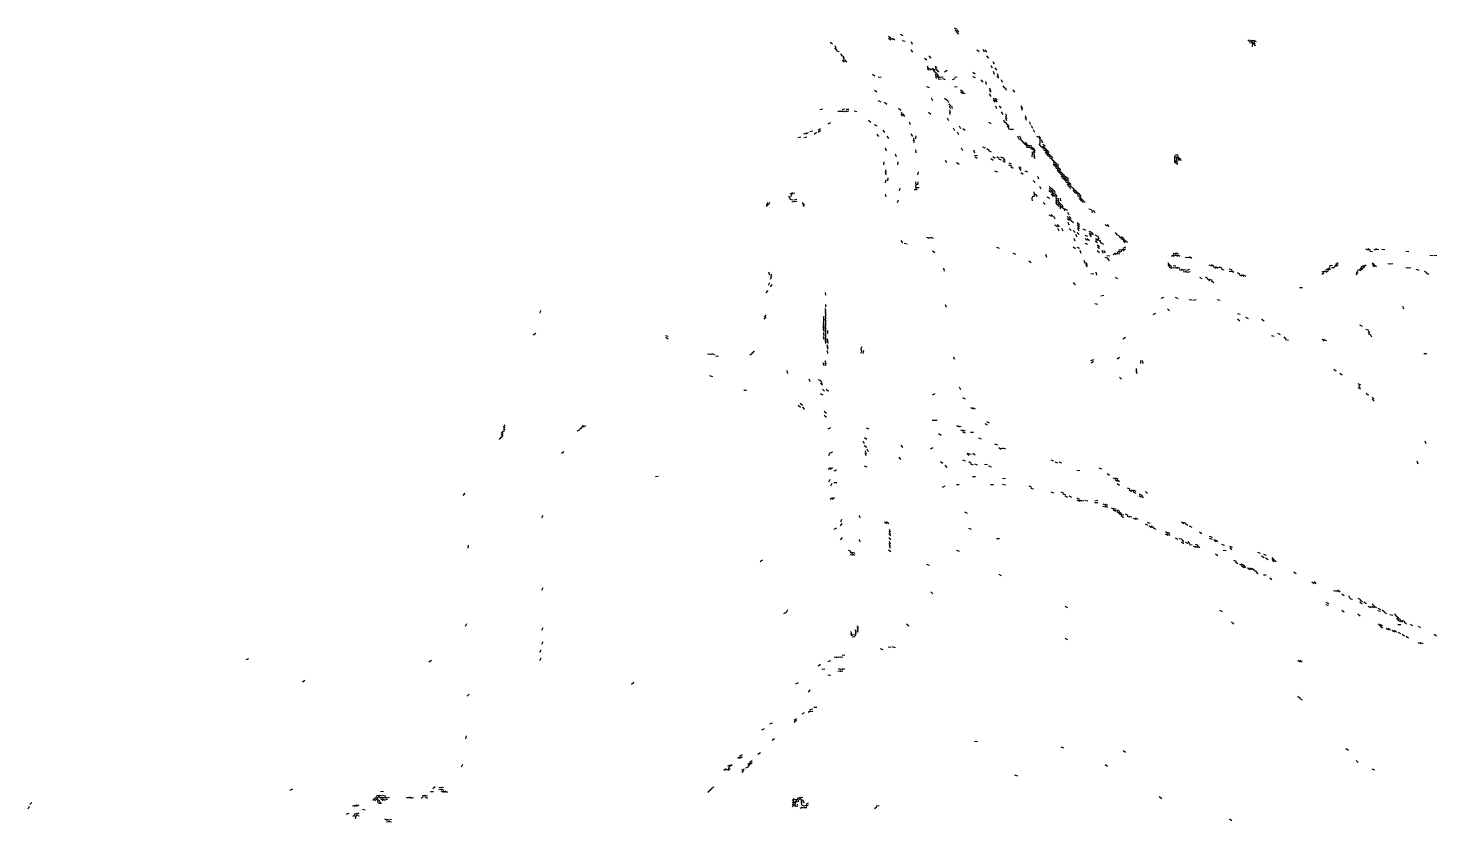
# Model space of a CAD drawing. Extents: x -664598 to -661481, y -979343 to -976126.
# Drawn here: x -662885 to -661481, y -977707 to -976917 of the extents above; entities that cross this region are included whole.
import ezdxf

# ---------------------------------------------------------------- set-up
doc = ezdxf.new("R2010")
doc.units = 0

msp = doc.modelspace()

# ---------------------------------------------------------------- linework, layer by layer
at = {"layer": 'CLIFF'}
for p, q in [((-661959.614, -976917.947), (-661962.146, -976916.533)), ((-662086.075, -976930.419), (-662083.685, -976932.061)), ((-662028.113, -976926.477), (-662025.647, -976928.003)), ((-662028.046, -976924.378), (-662025.714, -976926.102)), ((-662026.328, -976927.165), (-662023.432, -976927.315)), ((-662024.094, -976926.447), (-662021.666, -976928.033)), ((-662016.212, -976922.668), (-662013.548, -976923.812)), ((-662014.287, -976928.889), (-662011.473, -976929.591)), ((-662005.425, -976929.896), (-662004.335, -976932.584)), ((-661959.768, -976920.171), (-661961.992, -976918.309)), ((-661957.753, -976920.152), (-661960.007, -976918.328)), ((-661957.954, -976922.356), (-661959.806, -976920.124)), ((-661667.874, -976930.284), (-661669.886, -976928.196)), ((-661665.767, -976930.169), (-661667.993, -976928.311)), ((-661663.43, -976929.256), (-661666.33, -976929.224)), ((-661663.866, -976932.276), (-661665.894, -976930.204)), ((-661664.165, -976928.568), (-661661.595, -976929.912)), ((-661662.716, -976932.681), (-661663.044, -976929.799)), ((-662081.81, -976936.127), (-662079.95, -976938.353)), ((-662081.405, -976933.888), (-662080.355, -976936.592)), ((-662080.218, -976938.681), (-662077.542, -976939.799)), ((-662075.683, -976942.033), (-662074.077, -976944.447)), ((-662073.592, -976943.977), (-662072.168, -976946.503)), ((-662005.635, -976938.002), (-662004.125, -976940.478)), ((-661987.869, -976944.179), (-661985.891, -976946.301)), ((-661937.768, -976940.171), (-661939.992, -976938.309)), ((-661932.249, -976940.546), (-661933.511, -976937.934)), ((-661929.973, -976940.371), (-661931.787, -976938.109)), ((-661927.929, -976946.335), (-661929.831, -976944.145)), ((-661665.432, -976931.31), (-661668.328, -976931.17)), ((-661665.032, -976934.682), (-661664.728, -976931.798)), ((-661662.115, -976934.472), (-661663.645, -976932.008)), ((-662074.03, -976948.357), (-662071.73, -976950.123)), ((-662073.476, -976945.918), (-662072.284, -976948.562)), ((-662071.809, -976948.127), (-662069.951, -976950.353)), ((-661991.975, -976946.29), (-661989.785, -976948.19)), ((-661989.542, -976955.95), (-661988.218, -976958.53)), ((-661989.438, -976953.902), (-661988.322, -976956.578)), ((-661987.926, -976956.236), (-661985.834, -976958.244)), ((-661986.29, -976956.902), (-661983.47, -976957.578)), ((-661984.045, -976956.377), (-661981.715, -976958.103)), ((-661983.538, -976957.948), (-661982.222, -976960.532)), ((-661981.554, -976953.956), (-661980.206, -976956.524)), ((-661981.245, -976955.837), (-661980.515, -976958.643)), ((-661979.698, -976958.043), (-661978.062, -976960.437)), ((-661972.14, -976959.958), (-661969.62, -976958.522)), ((-661924.237, -976956.54), (-661925.523, -976953.94)), ((-661922.175, -976952.507), (-661923.585, -976949.973)), ((-661919.946, -976958.349), (-661921.814, -976956.131)), ((-662044.021, -976962.345), (-662041.739, -976964.135)), ((-662038.304, -976965.512), (-662035.456, -976964.968)), ((-661981.784, -976960.107), (-661979.976, -976962.373)), ((-661981.535, -976961.947), (-661980.225, -976964.533)), ((-661981.268, -976963.843), (-661980.492, -976966.637)), ((-661979.833, -976964.147), (-661977.927, -976966.333)), ((-661979.558, -976961.958), (-661978.202, -976964.522)), ((-661978.326, -976967.138), (-661975.434, -976967.342)), ((-661978.321, -976965.078), (-661975.439, -976965.402)), ((-661976.303, -976965.519), (-661973.457, -976964.961)), ((-661974.254, -976966.776), (-661971.506, -976967.704)), ((-661964.197, -976967.846), (-661961.563, -976966.634)), ((-661962.311, -976965.474), (-661959.449, -976965.006)), ((-661944.266, -976964.812), (-661941.494, -976965.668)), ((-661943.992, -976960.31), (-661941.768, -976962.17)), ((-661935.808, -976968.125), (-661933.952, -976970.355)), ((-661931.265, -976969.842), (-661930.495, -976972.638)), ((-661922.437, -976962.621), (-661923.323, -976959.859)), ((-661918.112, -976966.47), (-661919.648, -976964.01)), ((-661918.311, -976964.574), (-661919.449, -976961.906)), ((-661914.294, -976970.566), (-661915.466, -976967.914)), ((-662042.085, -976978.434), (-662039.675, -976980.046)), ((-661990.267, -976974.818), (-661987.493, -976975.662)), ((-661985.528, -976985.943), (-661984.232, -976988.537)), ((-661972.06, -976986.398), (-661969.7, -976988.082)), ((-661959.444, -976975.444), (-661962.316, -976975.036)), ((-661953.65, -976982.007), (-661956.11, -976980.473)), ((-661953.685, -976980.062), (-661956.075, -976978.418)), ((-661951.648, -976982.005), (-661954.112, -976980.475)), ((-661927.786, -976978.108), (-661925.974, -976980.372)), ((-661927.651, -976982.012), (-661926.109, -976984.468)), ((-661927.309, -976975.855), (-661926.451, -976978.625)), ((-661923.5, -976985.929), (-661922.26, -976988.551)), ((-661922.045, -976986.377), (-661919.715, -976988.103)), ((-661911.962, -976976.362), (-661913.798, -976974.118)), ((-661910.233, -976978.538), (-661911.527, -976975.942)), ((-661902.018, -976980.406), (-661903.742, -976978.074)), ((-662096.264, -976997.671), (-662093.496, -976996.809)), ((-662078.329, -976999.29), (-662075.431, -976999.19)), ((-662076.329, -976999.181), (-662073.431, -976999.299)), ((-662074.293, -976998.914), (-662071.467, -976999.566)), ((-662074.262, -976997.68), (-662071.498, -976996.8)), ((-662072.31, -976999.482), (-662069.45, -976998.998)), ((-662070.33, -976997.222), (-662067.43, -976997.258)), ((-662070.251, -976999.712), (-662067.509, -976998.768)), ((-662062.261, -976998.797), (-662059.499, -976999.683)), ((-662038.184, -976988.605), (-662035.576, -976989.875)), ((-662032.023, -976990.348), (-662029.737, -976992.132)), ((-662017.979, -976996.294), (-662015.781, -976998.186)), ((-662015.517, -976999.937), (-662014.243, -977002.543)), ((-661988.036, -977000.365), (-661985.724, -977002.115)), ((-661969.676, -976988.028), (-661968.084, -976990.452)), ((-661967.721, -976992.059), (-661966.039, -976994.421)), ((-661967.561, -976993.96), (-661966.199, -976996.52)), ((-661967.331, -976997.862), (-661966.429, -977000.618)), ((-661967.035, -976999.798), (-661966.725, -977002.682)), ((-661965.163, -976993.818), (-661964.597, -976996.662)), ((-661923.714, -976988.054), (-661922.046, -976990.426)), ((-661921.762, -976988.089), (-661919.998, -976990.391)), ((-661921.486, -976993.923), (-661920.274, -976996.557)), ((-661917.728, -976994.064), (-661916.032, -976996.416)), ((-661915.675, -977000.028), (-661914.085, -977002.452)), ((-661894.063, -976996.438), (-661895.697, -976994.042)), ((-661894.354, -976998.591), (-661895.406, -976995.889)), ((-662088.226, -977011.779), (-662085.534, -977010.701)), ((-662048.047, -977008.379), (-662045.713, -977010.101)), ((-662042.146, -977012.533), (-662039.614, -977013.947)), ((-662015.783, -977002.105), (-662013.977, -977004.375)), ((-662013.71, -977002.051), (-662012.05, -977004.429)), ((-662007.359, -977009.871), (-662006.401, -977012.609)), ((-661969.531, -977005.944), (-661968.229, -977008.536)), ((-661957.608, -977013.986), (-661956.152, -977016.494)), ((-661925.639, -977011.989), (-661928.121, -977010.491)), ((-661913.486, -977007.923), (-661912.274, -977010.557)), ((-661911.57, -977009.965), (-661910.19, -977012.515)), ((-661911.504, -977003.931), (-661910.256, -977006.549)), ((-661911.297, -977005.851), (-661910.463, -977008.629)), ((-661911.076, -977001.803), (-661910.684, -977004.677)), ((-661909.706, -977012.048), (-661908.054, -977014.432)), ((-661909.575, -977013.968), (-661908.185, -977016.512)), ((-661890.302, -977006.57), (-661891.458, -977003.91)), ((-661890.423, -977008.616), (-661891.337, -977005.864)), ((-661886.571, -977012.657), (-661887.189, -977009.823)), ((-661884.209, -977016.526), (-661885.551, -977013.954)), ((-662118.274, -977025.64), (-662115.486, -977024.84)), ((-662112.284, -977025.603), (-662109.476, -977024.877)), ((-662112.247, -977021.723), (-662109.513, -977020.757)), ((-662110.149, -977021.942), (-662107.611, -977020.538)), ((-662106.286, -977019.595), (-662103.474, -977018.885)), ((-662101.923, -977022.247), (-662099.837, -977020.233)), ((-662098.081, -977020.053), (-662095.679, -977018.427)), ((-662098.073, -977018.064), (-662095.687, -977016.416)), ((-662039.697, -977022.042), (-662038.063, -977024.438)), ((-662033.676, -977018.028), (-662032.084, -977020.452)), ((-662029.621, -977023.993), (-662028.139, -977026.487)), ((-662005.573, -977021.966), (-662004.187, -977024.514)), ((-662003.434, -977027.9), (-662002.326, -977030.58)), ((-662003.059, -977025.801), (-662002.701, -977028.679)), ((-662000.743, -977023.796), (-662001.017, -977026.684)), ((-661963.561, -977015.96), (-661962.199, -977018.52)), ((-661959.511, -977019.934), (-661958.249, -977022.546)), ((-661954.038, -977016.367), (-661951.722, -977018.113)), ((-661908.27, -977016.826), (-661905.49, -977017.654)), ((-661906.33, -977017.243), (-661903.43, -977017.237)), ((-661899.271, -977023.844), (-661898.489, -977026.636)), ((-661898.237, -977026.73), (-661895.523, -977027.75)), ((-661897.573, -977023.966), (-661896.187, -977026.514)), ((-661895.846, -977028.159), (-661893.914, -977030.321)), ((-661882.284, -977020.562), (-661883.476, -977017.918)), ((-661877.635, -977025.982), (-661880.125, -977024.498)), ((-661876.059, -977026.435), (-661877.701, -977024.045)), ((-661876.398, -977028.607), (-661877.362, -977025.873)), ((-661876.915, -977030.69), (-661876.845, -977027.79)), ((-661874.612, -977030.665), (-661875.148, -977027.815)), ((-662031.339, -977035.864), (-662030.421, -977038.616)), ((-662021.433, -977041.9), (-662020.327, -977044.58)), ((-662000.913, -977037.79), (-662000.847, -977040.69)), ((-661955.527, -977035.942), (-661954.233, -977038.538)), ((-661943.327, -977037.861), (-661942.433, -977040.619)), ((-661942.327, -977043.146), (-661939.433, -977043.334)), ((-661934.248, -977034.759), (-661931.512, -977035.721)), ((-661930.13, -977036.505), (-661927.63, -977037.975)), ((-661928.16, -977038.558), (-661925.6, -977039.922)), ((-661893.72, -977030.058), (-661892.04, -977032.422)), ((-661891.861, -977032.172), (-661889.899, -977034.308)), ((-661891.715, -977030.054), (-661890.045, -977032.426)), ((-661890.33, -977035.24), (-661887.43, -977035.24)), ((-661890.264, -977032.806), (-661887.496, -977033.674)), ((-661888.311, -977033.006), (-661885.449, -977033.474)), ((-661888.003, -977034.323), (-661885.757, -977036.157)), ((-661886.149, -977036.539), (-661883.611, -977037.941)), ((-661886.006, -977034.327), (-661883.754, -977036.153)), ((-661884.771, -977041.794), (-661884.989, -977044.686)), ((-661884.931, -977039.791), (-661884.829, -977042.689)), ((-661882.125, -977038.002), (-661883.635, -977040.478)), ((-661882.334, -977039.897), (-661883.426, -977042.583)), ((-661883.393, -977035.884), (-661882.367, -977038.596)), ((-661883.229, -977041.833), (-661882.531, -977044.647)), ((-661875.93, -977034.335), (-661877.83, -977032.145)), ((-661877.066, -977032.678), (-661876.694, -977029.802)), ((-661873.734, -977036.128), (-661876.026, -977034.352)), ((-661871.762, -977034.164), (-661873.998, -977032.316)), ((-661871.917, -977036.324), (-661873.843, -977034.156)), ((-661872.495, -977038.638), (-661873.265, -977035.842)), ((-661869.904, -977038.312), (-661871.856, -977036.168)), ((-661869.924, -977040.33), (-661871.836, -977038.15)), ((-661870.17, -977042.505), (-661871.59, -977039.975)), ((-661867.901, -977042.309), (-661869.859, -977040.171)), ((-661867.968, -977040.367), (-661869.792, -977038.113)), ((-661868.077, -977044.448), (-661869.683, -977042.032)), ((-661865.892, -977044.301), (-661867.868, -977042.179)), ((-661739.43, -977043.24), (-661742.33, -977043.24)), ((-662032.748, -977049.796), (-662033.012, -977052.684)), ((-662018.804, -977049.792), (-662018.956, -977052.688)), ((-661971.6, -977047.982), (-661970.16, -977050.498)), ((-661960.095, -977050.448), (-661957.665, -977052.032)), ((-661941.981, -977044.297), (-661939.779, -977046.183)), ((-661926.023, -977046.348), (-661923.737, -977048.132)), ((-661924.034, -977044.362), (-661921.726, -977046.118)), ((-661920.1, -977044.457), (-661917.66, -977046.023)), ((-661918.226, -977046.701), (-661915.534, -977047.779)), ((-661916.246, -977044.753), (-661913.514, -977045.727)), ((-661914.051, -977048.385), (-661911.709, -977050.095)), ((-661913.741, -977046.073), (-661912.019, -977048.407)), ((-661908.26, -977052.796), (-661905.5, -977053.684)), ((-661908.183, -977050.604), (-661905.577, -977051.876)), ((-661906.112, -977054.475), (-661903.648, -977056.005)), ((-661897.968, -977054.281), (-661895.792, -977056.199)), ((-661897.816, -977056.133), (-661895.944, -977058.347)), ((-661883.497, -977043.928), (-661882.263, -977046.552)), ((-661866.528, -977046.647), (-661867.232, -977043.833)), ((-661863.914, -977048.321), (-661865.846, -977046.159)), ((-661864.084, -977046.452), (-661865.676, -977044.028)), ((-661861.9, -977050.309), (-661863.86, -977048.171)), ((-661862.203, -977054.522), (-661863.557, -977051.958)), ((-661862.465, -977052.629), (-661863.295, -977049.851)), ((-661859.931, -977054.336), (-661861.829, -977052.144)), ((-661859.936, -977052.341), (-661861.824, -977050.139)), ((-661860.528, -977056.647), (-661861.232, -977053.833)), ((-661857.898, -977058.307), (-661859.862, -977056.173)), ((-661857.902, -977056.31), (-661859.858, -977054.17)), ((-661858.909, -977054.69), (-661858.851, -977051.79)), ((-661856.195, -977058.518), (-661857.565, -977055.962)), ((-661742.81, -977043.792), (-661742.95, -977046.688)), ((-661742.817, -977045.791), (-661742.943, -977048.689)), ((-661742.847, -977047.79), (-661742.913, -977050.69)), ((-661739.431, -977045.195), (-661742.329, -977045.285)), ((-661742.105, -977048.464), (-661739.655, -977050.016)), ((-661742.022, -977050.346), (-661739.738, -977052.134)), ((-661741.15, -977045.815), (-661740.61, -977048.665)), ((-661737.934, -977046.339), (-661739.826, -977044.141)), ((-661738.1, -977048.462), (-661739.66, -977046.018)), ((-661735.938, -977048.343), (-661737.822, -977046.137)), ((-662031.239, -977059.835), (-662030.521, -977062.645)), ((-662030.563, -977067.825), (-662031.197, -977070.655)), ((-662031.039, -977057.799), (-662030.721, -977060.681)), ((-662028.667, -977065.806), (-662029.093, -977068.674)), ((-662001.114, -977069.809), (-662000.646, -977072.671)), ((-661998.511, -977059.838), (-661999.249, -977062.642)), ((-661998.65, -977069.808), (-661999.11, -977072.672)), ((-661922.252, -977058.77), (-661919.508, -977059.71)), ((-661896.1, -977060.456), (-661893.66, -977062.024)), ((-661892.245, -977058.751), (-661889.515, -977059.729)), ((-661883.881, -977068.191), (-661881.879, -977070.289)), ((-661879.346, -977063.867), (-661878.414, -977066.613)), ((-661858.324, -977060.579), (-661859.436, -977057.901)), ((-661855.865, -977060.275), (-661857.895, -977058.205)), ((-661856.158, -977062.498), (-661857.602, -977059.982)), ((-661853.877, -977064.287), (-661855.883, -977062.193)), ((-661854.018, -977062.406), (-661855.742, -977060.074)), ((-661854.246, -977066.544), (-661855.514, -977063.936)), ((-661851.777, -977068.181), (-661853.983, -977066.299)), ((-661851.978, -977066.375), (-661853.782, -977064.105)), ((-661852.181, -977064.51), (-661853.579, -977061.97)), ((-661849.667, -977066.034), (-661852.093, -977064.446)), ((-661849.983, -977068.379), (-661851.777, -977066.101)), ((-661850.628, -977070.668), (-661851.132, -977067.812)), ((-661848.018, -977072.406), (-661849.742, -977070.074)), ((-661848.114, -977070.471), (-661849.646, -977068.009)), ((-661848.903, -977068.69), (-661848.857, -977065.79)), ((-661845.834, -977072.244), (-661847.926, -977070.236)), ((-662127.606, -977083.985), (-662126.154, -977086.495)), ((-662123.59, -977080.578), (-662126.17, -977081.902)), ((-662124.181, -977081.97), (-662125.579, -977084.51)), ((-662121.47, -977080.901), (-662124.29, -977081.579)), ((-662031.166, -977081.818), (-662030.594, -977084.662)), ((-662016.558, -977075.826), (-662017.202, -977078.654)), ((-662002.33, -977077.246), (-661999.43, -977077.234)), ((-662000.201, -977071.959), (-662001.559, -977074.521)), ((-662001.04, -977073.799), (-662000.72, -977076.681)), ((-662000.329, -977075.284), (-661997.431, -977075.196)), ((-661884.16, -977083.982), (-661885.6, -977086.498)), ((-661882.592, -977081.819), (-661883.168, -977084.661)), ((-661883.041, -977079.799), (-661882.719, -977082.681)), ((-661881.791, -977082.112), (-661879.969, -977084.368)), ((-661877.534, -977073.946), (-661876.226, -977076.534)), ((-661870.145, -977084.531), (-661867.615, -977085.949)), ((-661868.034, -977078.362), (-661865.726, -977080.118)), ((-661867.989, -977074.306), (-661865.771, -977076.174)), ((-661867.982, -977076.298), (-661865.778, -977078.182)), ((-661865.92, -977078.229), (-661863.84, -977080.251)), ((-661865.824, -977076.139), (-661863.936, -977078.341)), ((-661865.768, -977082.094), (-661863.992, -977084.386)), ((-661865.633, -977080.001), (-661864.127, -977082.479)), ((-661864.127, -977080.5), (-661861.633, -977081.98)), ((-661863.974, -977082.289), (-661861.786, -977084.191)), ((-661863.815, -977078.132), (-661861.945, -977080.348)), ((-661861.716, -977082.055), (-661860.044, -977084.425)), ((-661861.406, -977083.889), (-661860.354, -977086.591)), ((-661848.195, -977074.518), (-661849.565, -977071.962)), ((-661845.872, -977074.283), (-661847.888, -977072.197)), ((-661846.494, -977076.638), (-661847.266, -977073.842)), ((-661843.886, -977076.295), (-661845.874, -977074.185)), ((-661841.951, -977078.353), (-661843.809, -977076.127)), ((-661841.962, -977080.362), (-661843.798, -977078.118)), ((-661839.533, -977081.776), (-661842.227, -977080.704)), ((-661840.023, -977080.41), (-661841.737, -977078.07)), ((-661837.722, -977082.113), (-661840.038, -977080.367)), ((-661838.498, -977084.639), (-661839.262, -977081.841)), ((-661835.978, -977086.375), (-661837.782, -977084.105)), ((-661836.006, -977084.397), (-661837.754, -977082.083)), ((-662149.742, -977094.406), (-662148.018, -977092.074)), ((-662149.408, -977092.59), (-662148.352, -977089.89)), ((-662147.632, -977092.479), (-662146.128, -977090.001)), ((-662126.269, -977086.824), (-662123.491, -977087.656)), ((-662124.294, -977089.562), (-662121.466, -977088.918)), ((-662122.318, -977089.423), (-662119.442, -977089.057)), ((-662122.31, -977087.482), (-662119.45, -977086.998)), ((-662114.023, -977090.347), (-662111.737, -977092.133)), ((-662113.862, -977092.174), (-662111.898, -977094.306)), ((-662018.327, -977087.9), (-662019.433, -977090.58)), ((-661885.09, -977085.805), (-661884.67, -977088.675)), ((-661873.821, -977090.137), (-661871.939, -977092.343)), ((-661861.655, -977090.014), (-661860.105, -977092.466)), ((-661861.179, -977087.821), (-661860.581, -977090.659)), ((-661861.084, -977085.804), (-661860.676, -977088.676)), ((-661859.801, -977090.12), (-661857.959, -977092.36)), ((-661859.797, -977092.117), (-661857.963, -977094.363)), ((-661859.754, -977088.083), (-661858.006, -977090.397)), ((-661859.116, -977085.809), (-661858.644, -977088.671)), ((-661857.898, -977090.207), (-661855.862, -977092.273)), ((-661857.836, -977092.15), (-661855.924, -977094.33)), ((-661857.049, -977085.8), (-661856.711, -977088.68)), ((-661856.863, -977093.79), (-661856.897, -977096.69)), ((-661856.054, -977094.389), (-661853.706, -977096.091)), ((-661855.671, -977092.025), (-661854.089, -977094.455)), ((-661853.329, -977095.861), (-661852.431, -977098.619)), ((-661852.202, -977096.645), (-661849.558, -977097.835)), ((-661835.992, -977088.386), (-661837.768, -977086.094)), ((-661833.835, -977088.245), (-661835.925, -977086.235)), ((-661833.938, -977090.342), (-661835.822, -977088.138)), ((-661831.883, -977090.293), (-661833.877, -977088.187)), ((-661825.499, -977097.681), (-661828.261, -977096.799)), ((-661824.625, -977100.667), (-661825.135, -977097.813)), ((-661821.986, -977100.382), (-661823.774, -977098.098)), ((-661868.151, -977102.543), (-661865.609, -977103.937)), ((-661865.818, -977102.134), (-661863.942, -977104.346)), ((-661863.563, -977103.961), (-661862.197, -977106.519)), ((-661862.093, -977112.446), (-661859.667, -977114.034)), ((-661859.792, -977112.112), (-661857.968, -977114.368)), ((-661850.21, -977106.662), (-661847.55, -977107.818)), ((-661849.976, -977104.291), (-661847.784, -977106.189)), ((-661849.492, -977099.926), (-661848.268, -977102.554)), ((-661849.391, -977109.883), (-661848.369, -977112.597)), ((-661847.997, -977104.315), (-661845.763, -977106.165)), ((-661847.805, -977106.123), (-661845.955, -977108.357)), ((-661846.028, -977108.355), (-661843.732, -977110.125)), ((-661840.009, -977110.331), (-661837.751, -977112.149)), ((-661840.005, -977112.326), (-661837.755, -977114.154)), ((-661809.612, -977113.944), (-661812.148, -977112.536)), ((-661807.929, -977114.334), (-661809.831, -977112.146)), ((-661990.263, -977124.805), (-661987.497, -977125.675)), ((-661988.319, -977125.061), (-661985.441, -977125.419)), ((-661986.209, -977124.661), (-661983.551, -977125.819)), ((-661859.444, -977115.904), (-661858.316, -977118.576)), ((-661855.547, -977115.953), (-661854.213, -977118.527)), ((-661847.938, -977116.248), (-661845.822, -977118.232)), ((-661843.857, -977118.169), (-661841.903, -977120.311)), ((-661843.427, -977125.897), (-661842.333, -977128.583)), ((-661841.564, -977121.962), (-661840.196, -977124.518)), ((-661839.953, -977120.265), (-661837.807, -977122.215)), ((-661839.706, -977114.049), (-661838.054, -977116.431)), ((-661839.46, -977115.911), (-661838.3, -977118.569)), ((-661834.204, -977116.648), (-661831.556, -977117.832)), ((-661832.222, -977122.69), (-661829.538, -977123.79)), ((-661831.931, -977126.241), (-661829.829, -977128.239)), ((-661829.951, -977126.262), (-661827.809, -977128.218)), ((-661828.241, -977118.74), (-661825.519, -977119.74)), ((-661828.075, -977120.419), (-661825.685, -977122.061)), ((-661827.765, -977122.091), (-661825.995, -977124.389)), ((-661825.81, -977120.127), (-661823.95, -977122.353)), ((-661822.196, -977122.631), (-661819.564, -977123.849)), ((-661821.793, -977126.114), (-661819.967, -977128.366)), ((-661820.076, -977126.421), (-661817.684, -977128.059)), ((-661819.408, -977123.89), (-661818.352, -977126.59)), ((-661799.988, -977122.383), (-661801.772, -977120.097)), ((-661797.585, -977123.892), (-661800.175, -977122.588)), ((-661795.725, -977126.117), (-661798.035, -977124.363)), ((-661793.589, -977127.901), (-661796.171, -977126.579)), ((-661793.648, -977126.005), (-661796.112, -977124.475)), ((-661792.08, -977128.449), (-661793.68, -977126.031)), ((-662015.717, -977128.056), (-662014.043, -977130.424)), ((-662012.291, -977130.905), (-662009.469, -977131.575)), ((-661983.999, -977138.318), (-661981.761, -977140.162)), ((-661920.224, -977134.695), (-661917.536, -977135.785)), ((-661904.202, -977140.643), (-661901.558, -977141.837)), ((-661844.013, -977134.335), (-661841.747, -977136.145)), ((-661840.274, -977134.839), (-661837.486, -977135.641)), ((-661837.347, -977137.867), (-661836.413, -977140.613)), ((-661832.228, -977130.706), (-661829.532, -977131.774)), ((-661821.994, -977128.311), (-661819.766, -977130.169)), ((-661820.046, -977132.377), (-661817.714, -977134.103)), ((-661819.925, -977138.235), (-661817.835, -977140.245)), ((-661819.821, -977134.136), (-661817.939, -977136.344)), ((-661817.275, -977127.845), (-661816.485, -977130.635)), ((-661816.174, -977130.586), (-661813.586, -977131.894)), ((-661815.369, -977137.875), (-661814.391, -977140.605)), ((-661813.594, -977137.978), (-661812.166, -977140.502)), ((-661804.057, -977142.087), (-661801.703, -977140.393)), ((-661802.226, -977141.779), (-661799.534, -977140.701)), ((-661800.322, -977141.395), (-661797.438, -977141.085)), ((-661800.147, -977139.944), (-661797.613, -977138.536)), ((-661798.321, -977137.401), (-661795.439, -977137.079)), ((-661798.185, -977139.872), (-661795.575, -977138.608)), ((-661796.101, -977138.023), (-661793.659, -977136.457)), ((-661794.172, -977135.898), (-661791.588, -977134.582)), ((-661794.005, -977138.155), (-661791.755, -977136.325)), ((-661792.01, -977130.4), (-661793.75, -977128.08)), ((-661789.754, -977130.153), (-661792.006, -977128.327)), ((-661741.434, -977141.344), (-661744.326, -977141.136)), ((-661739.43, -977141.221), (-661742.33, -977141.259)), ((-661549.5, -977137.685), (-661552.26, -977136.795)), ((-661547.636, -977137.984), (-661550.124, -977136.496)), ((-661545.437, -977139.378), (-661548.323, -977139.102)), ((-661541.59, -977136.578), (-661544.17, -977137.902)), ((-661539.433, -977137.145), (-661542.327, -977137.335)), ((-661533.433, -977137.335), (-661536.327, -977137.145)), ((-661509.442, -977139.424), (-661512.318, -977139.056)), ((-661888.098, -977148.452), (-661885.662, -977150.028)), ((-661871.389, -977141.882), (-661870.371, -977144.598)), ((-661833.368, -977147.875), (-661832.392, -977150.605)), ((-661831.792, -977150.113), (-661829.968, -977152.367)), ((-661831.66, -977152.018), (-661830.1, -977154.462)), ((-661812.24, -977144.736), (-661809.52, -977145.744)), ((-661810.318, -977143.05), (-661807.442, -977143.43)), ((-661809.594, -977145.978), (-661808.166, -977148.502)), ((-661749.7, -977152.044), (-661748.06, -977154.436)), ((-661749.668, -977150.023), (-661748.092, -977152.457)), ((-661748.275, -977154.844), (-661745.485, -977155.636)), ((-661747.971, -977152.285), (-661745.789, -977154.195)), ((-661746.324, -977155.113), (-661743.436, -977155.367)), ((-661743.756, -977142.325), (-661746.004, -977144.155)), ((-661744.329, -977155.18), (-661741.431, -977155.3)), ((-661744.311, -977153.008), (-661741.449, -977153.472)), ((-661741.642, -977142.485), (-661744.118, -977143.995)), ((-661742.282, -977154.87), (-661739.478, -977155.61)), ((-661739.787, -977144.192), (-661741.973, -977142.288)), ((-661740.227, -977154.703), (-661737.533, -977155.777)), ((-661737.777, -977144.182), (-661739.983, -977142.298)), ((-661729.457, -977145.516), (-661732.303, -977144.964)), ((-661727.448, -977145.465), (-661730.312, -977145.015)), ((-661725.748, -977146.147), (-661728.012, -977144.333)), ((-661705.533, -977153.777), (-661708.227, -977152.703)), ((-661703.773, -977154.177), (-661705.987, -977152.303)), ((-661701.709, -977156.096), (-661704.051, -977154.384)), ((-661699.615, -977155.95), (-661702.145, -977154.53)), ((-661697.43, -977155.21), (-661700.33, -977155.27)), ((-661695.537, -977155.786), (-661698.223, -977154.694)), ((-661588.258, -977153.93), (-661589.502, -977156.55)), ((-661585.431, -977153.189), (-661588.329, -977153.291)), ((-661583.43, -977155.254), (-661586.33, -977155.226)), ((-661581.954, -977152.124), (-661583.806, -977154.356)), ((-661579.744, -977152.339), (-661582.016, -977154.141)), ((-661579.76, -977150.319), (-661582, -977152.161)), ((-661557.584, -977156.508), (-661556.176, -977153.972)), ((-661556.174, -977153.894), (-661553.586, -977152.586)), ((-661556.07, -977156.069), (-661553.69, -977154.411)), ((-661553.917, -977154.253), (-661551.843, -977152.227)), ((-661546.072, -977150.415), (-661543.688, -977152.065)), ((-661545.902, -977152.212), (-661543.858, -977154.268)), ((-661544.024, -977152.35), (-661541.736, -977154.13)), ((-661530.327, -977151.154), (-661527.433, -977151.326)), ((-661528.327, -977151.325), (-661525.433, -977151.155)), ((-661512.317, -977155.048), (-661509.443, -977155.432)), ((-661510.325, -977155.121), (-661507.435, -977155.359)), ((-661485.438, -977143.393), (-661488.322, -977143.087)), ((-661481.465, -977143.555), (-661484.295, -977142.925)), ((-662146.427, -977162.618), (-662147.333, -977159.862)), ((-662145.478, -977166.561), (-662144.282, -977163.919)), ((-662145.084, -977164.676), (-662144.676, -977161.804)), ((-661973.182, -977155.822), (-661972.578, -977158.658)), ((-661826.32, -977161.41), (-661823.44, -977161.07)), ((-661821.174, -977159.82), (-661820.586, -977162.66)), ((-661802.144, -977164.53), (-661799.616, -977165.95)), ((-661738.297, -977156.932), (-661735.463, -977157.548)), ((-661736.251, -977156.769), (-661733.509, -977157.711)), ((-661734.318, -977159.052), (-661731.442, -977159.428)), ((-661734.308, -977156.989), (-661731.452, -977157.491)), ((-661732.265, -977158.81), (-661729.495, -977159.67)), ((-661730.283, -977159.605), (-661727.477, -977158.875)), ((-661730.28, -977157.619), (-661727.48, -977156.861)), ((-661718.161, -977164.56), (-661715.599, -977165.92)), ((-661712.127, -977164.5), (-661709.633, -977165.98)), ((-661710.06, -977166.397), (-661707.7, -977168.083)), ((-661708.257, -977166.784), (-661705.503, -977167.696)), ((-661706.094, -977168.446), (-661703.666, -977170.034)), ((-661693.563, -977157.847), (-661696.197, -977156.633)), ((-661685.437, -977159.382), (-661688.323, -977159.098)), ((-661685.549, -977157.814), (-661688.211, -977156.666)), ((-661683.783, -977160.188), (-661685.977, -977158.292)), ((-661677.706, -977162.09), (-661680.054, -977160.39)), ((-661675.495, -977163.668), (-661678.265, -977162.812)), ((-661673.665, -977164.032), (-661676.095, -977162.448)), ((-661671.579, -977163.881), (-661674.181, -977162.599)), ((-661593.534, -977158.701), (-661596.226, -977159.779)), ((-661593.716, -977160.376), (-661596.044, -977162.104)), ((-661591.447, -977159.02), (-661594.313, -977159.46)), ((-661589.608, -977158.544), (-661592.152, -977159.936)), ((-661589.67, -977156.442), (-661592.09, -977158.038)), ((-661587.551, -977156.661), (-661590.209, -977157.819)), ((-661561.75, -977162.4), (-661560.01, -977160.08)), ((-661561.476, -977160.562), (-661560.284, -977157.918)), ((-661560.193, -977157.856), (-661557.567, -977156.624)), ((-661558.142, -977157.954), (-661555.618, -977156.526)), ((-661502.256, -977156.781), (-661499.504, -977157.699)), ((-661494.173, -977158.584), (-661491.587, -977159.896)), ((-661492.25, -977160.764), (-661489.51, -977161.716)), ((-662149.8, -977180.36), (-662147.96, -977178.12)), ((-662147.532, -977172.535), (-662146.228, -977169.945)), ((-662145.66, -977174.462), (-662144.1, -977172.018)), ((-662091.074, -977179.803), (-662090.686, -977182.677)), ((-661843.798, -977170.117), (-661841.962, -977172.363)), ((-661813.465, -977182.924), (-661816.295, -977183.556)), ((-661615.432, -977175.168), (-661618.328, -977175.312)), ((-662375.3, -977200.628), (-662374.46, -977197.852)), ((-662091.087, -977195.805), (-662090.673, -977198.675)), ((-662091.028, -977197.798), (-662090.732, -977200.682)), ((-662090.933, -977191.791), (-662090.827, -977194.689)), ((-661971.398, -977191.886), (-661970.362, -977194.594)), ((-661822.263, -977190.806), (-661819.497, -977191.674)), ((-661756.24, -977185.743), (-661753.52, -977184.737)), ((-661749.899, -977196.209), (-661747.861, -977198.271)), ((-661742.212, -977184.667), (-661739.548, -977185.813)), ((-661728.322, -977187.093), (-661725.438, -977187.387)), ((-661724.304, -977187.511), (-661721.456, -977186.969)), ((-661700.268, -977186.821), (-661697.492, -977187.659)), ((-661514.351, -977196.59), (-661515.409, -977193.89)), ((-662151.799, -977204.362), (-662149.961, -977202.118)), ((-662151.775, -977206.381), (-662149.985, -977204.099)), ((-662093.272, -977203.844), (-662092.488, -977206.636)), ((-662092.983, -977211.794), (-662092.777, -977214.686)), ((-662092.817, -977207.791), (-662092.943, -977210.689)), ((-662092.938, -977209.791), (-662092.822, -977212.689)), ((-662092.835, -977205.791), (-662092.925, -977208.689)), ((-662091.324, -977205.86), (-662090.436, -977208.62)), ((-662090.441, -977201.858), (-662091.319, -977204.622)), ((-662091.115, -977211.809), (-662090.645, -977214.671)), ((-662090.958, -977199.792), (-662090.802, -977202.688)), ((-662090.955, -977207.792), (-662090.805, -977210.688)), ((-662090.842, -977203.791), (-662090.918, -977206.689)), ((-662090.906, -977209.79), (-662090.854, -977212.69)), ((-661764.217, -977201.802), (-661761.543, -977200.678)), ((-661680.259, -977200.793), (-661677.501, -977201.687)), ((-661680.026, -977206.352), (-661677.734, -977208.128)), ((-661672.224, -977204.696), (-661669.536, -977205.784)), ((-661656.067, -977206.407), (-661653.693, -977208.073)), ((-662382.11, -977222.008), (-662379.65, -977220.472)), ((-662250.293, -977222.914), (-662247.467, -977223.566)), ((-662250.073, -977224.415), (-662247.687, -977226.065)), ((-662093.295, -977215.851), (-662092.465, -977218.629)), ((-662093.274, -977213.844), (-662092.486, -977216.636)), ((-662093.25, -977223.838), (-662092.51, -977226.642)), ((-662092.888, -977219.79), (-662092.872, -977222.69)), ((-662091.385, -977215.881), (-662090.375, -977218.599)), ((-662091.31, -977213.855), (-662090.45, -977216.625)), ((-662091.232, -977225.833), (-662090.528, -977228.647)), ((-662091.128, -977223.811), (-662090.632, -977226.669)), ((-662091.072, -977221.803), (-662090.688, -977224.677)), ((-662090.959, -977217.792), (-662090.801, -977220.688)), ((-662090.853, -977219.79), (-662090.907, -977222.69)), ((-662089.353, -977225.869), (-662088.407, -977228.611)), ((-662088.914, -977217.79), (-662088.846, -977220.69)), ((-661794.102, -977226.021), (-661791.658, -977224.459)), ((-661646.3, -977222.946), (-661643.46, -977223.534)), ((-661640.202, -977220.644), (-661637.558, -977221.836)), ((-661633.827, -977224.142), (-661631.933, -977226.338)), ((-661555.597, -977213.916), (-661558.163, -977212.564)), ((-661549.492, -977217.659), (-661552.268, -977216.821)), ((-661548.098, -977222.461), (-661549.662, -977220.019)), ((-661548.113, -977220.47), (-661549.647, -977218.01)), ((-661546.232, -977224.537), (-661547.528, -977221.943)), ((-662164.069, -977240.071), (-662161.691, -977238.409)), ((-662091.107, -977227.808), (-662090.653, -977230.672)), ((-662089.602, -977227.983), (-662088.158, -977230.497)), ((-662089.428, -977233.898), (-662088.332, -977236.582)), ((-662089.34, -977231.865), (-662088.42, -977234.615)), ((-662088.967, -977237.793), (-662088.793, -977240.687)), ((-662055.469, -977240.565), (-662054.291, -977237.915)), ((-662055.403, -977236.592), (-662054.357, -977233.888)), ((-662054.524, -977238.646), (-662055.236, -977235.834)), ((-662053.315, -977240.623), (-662052.445, -977237.857)), ((-661632.298, -977226.935), (-661629.462, -977227.545)), ((-661595.806, -977226.124), (-661593.954, -977228.356)), ((-661594.23, -977226.71), (-661591.53, -977227.77)), ((-662208.326, -977241.127), (-662205.434, -977241.353)), ((-662206.323, -977241.378), (-662203.437, -977241.102)), ((-662204.246, -977240.754), (-662201.514, -977241.726)), ((-662200.33, -977243.218), (-662197.43, -977243.262)), ((-662166.074, -977242.063), (-662163.686, -977240.417)), ((-662093.287, -977249.848), (-662092.473, -977252.632)), ((-662091.423, -977249.896), (-662090.337, -977252.584)), ((-662091.304, -977247.853), (-662090.456, -977250.627)), ((-661963.55, -977243.954), (-661962.21, -977246.526)), ((-661826.28, -977247.616), (-661823.48, -977246.864)), ((-661826.121, -977249.99), (-661823.639, -977248.49)), ((-661799.987, -977246.176), (-661797.773, -977244.304)), ((-661776.901, -977247.79), (-661776.859, -977250.69)), ((-661775.255, -977247.839), (-661774.505, -977250.641)), ((-661491.43, -977241.251), (-661494.33, -977241.229)), ((-662206.26, -977262.796), (-662203.5, -977263.684)), ((-662129.189, -977257.823), (-662128.571, -977260.657)), ((-662107.385, -977265.881), (-662106.375, -977268.599)), ((-662098.231, -977266.713), (-662095.529, -977267.767)), ((-662095.442, -977267.903), (-662094.318, -977270.577)), ((-661795.889, -977266.299), (-661797.871, -977264.181)), ((-661781.322, -977257.859), (-661780.438, -977260.621)), ((-661780.975, -977255.793), (-661780.785, -977258.687)), ((-661584.116, -977256.482), (-661581.644, -977257.998)), ((-661578.112, -977260.475), (-661575.648, -977262.005)), ((-662172.327, -977277.332), (-662169.433, -977277.148)), ((-662096.212, -977280.667), (-662093.548, -977281.813)), ((-662095.702, -977270.045), (-662094.058, -977272.435)), ((-662093.937, -977276.247), (-662091.823, -977278.233)), ((-662089.996, -977276.314), (-662087.764, -977278.166)), ((-661984.174, -977281.895), (-661981.586, -977280.585)), ((-661957.515, -977273.937), (-661956.245, -977276.543)), ((-661560.164, -977274.567), (-661557.596, -977275.913)), ((-661560.14, -977270.523), (-661557.62, -977271.957)), ((-661559.555, -977271.957), (-661558.205, -977274.523)), ((-661552.027, -977280.353), (-661549.733, -977282.127)), ((-662118.052, -977292.387), (-662115.708, -977294.093)), ((-662116.049, -977290.382), (-662113.711, -977292.098)), ((-662113.744, -977294.076), (-662112.016, -977296.404)), ((-661954.2, -977284.64), (-661951.56, -977285.84)), ((-661946.216, -977294.676), (-661943.544, -977295.804)), ((-661944.234, -977294.721), (-661941.526, -977295.759)), ((-661545.994, -977286.312), (-661543.766, -977288.168)), ((-661545.825, -977284.14), (-661543.935, -977286.34)), ((-662091.992, -977302.309), (-662089.768, -977304.171)), ((-662091.953, -977298.265), (-662089.807, -977300.215)), ((-661984.326, -977307.136), (-661981.434, -977307.344)), ((-661982.327, -977307.336), (-661979.433, -977307.144)), ((-661930.172, -977308.581), (-661927.588, -977309.899)), ((-662415.731, -977326.414), (-662414.029, -977324.066)), ((-662413.798, -977320.363), (-662411.962, -977318.117)), ((-662413.605, -977322.496), (-662412.155, -977319.984)), ((-662413.591, -977324.504), (-662412.169, -977321.976)), ((-662411.646, -977314.471), (-662410.114, -977312.009)), ((-662411.52, -977316.541), (-662410.24, -977313.939)), ((-662411.496, -977318.553), (-662410.264, -977315.927)), ((-662338.213, -977317.81), (-662335.547, -977316.67)), ((-662336.105, -977316.016), (-662333.655, -977314.464)), ((-662333.665, -977314.459), (-662332.095, -977312.021)), ((-662332.146, -977313.947), (-662329.614, -977312.533)), ((-662088.177, -977315.888), (-662085.583, -977314.592)), ((-662050.225, -977314.699), (-662047.535, -977315.781)), ((-661978.123, -977320.493), (-661975.637, -977321.987)), ((-661960.179, -977312.595), (-661957.581, -977313.885)), ((-661958.289, -977312.899), (-661955.471, -977313.581)), ((-661956.227, -977316.703), (-661953.533, -977317.777)), ((-661954.249, -977316.764), (-661951.511, -977317.716)), ((-661954.245, -977318.752), (-661951.515, -977319.728)), ((-661946.33, -977319.233), (-661943.43, -977319.247)), ((-661932.13, -977310.504), (-661929.63, -977311.976)), ((-662053.483, -977327.921), (-662052.277, -977330.559)), ((-662052.091, -977332.443), (-662049.669, -977334.037)), ((-662052.014, -977324.337), (-662049.746, -977326.143)), ((-662051.289, -977337.849), (-662050.471, -977340.631)), ((-662049.464, -977335.913), (-662048.296, -977338.567)), ((-662015.685, -977332.034), (-662014.075, -977334.446)), ((-661986.167, -977335.909), (-661983.593, -977334.571)), ((-661938.265, -977324.812), (-661935.495, -977325.668)), ((-661922.276, -977330.846), (-661919.484, -977331.634)), ((-661918.132, -977334.509), (-661915.628, -977335.971)), ((-661916.319, -977335.416), (-661913.441, -977335.064)), ((-661914.238, -977334.731), (-661911.522, -977335.749)), ((-661493.372, -977327.876), (-661492.388, -977330.604)), ((-662354.05, -977340.097), (-662351.71, -977338.383)), ((-662087.452, -977342.573), (-662086.308, -977339.907)), ((-662086.214, -977339.807), (-662083.546, -977338.673)), ((-662051.665, -977340.021), (-662050.095, -977342.459)), ((-662017.75, -977344.08), (-662016.01, -977346.4)), ((-661975.996, -977348.314), (-661973.764, -977350.166)), ((-661971.846, -977352.159), (-661969.914, -977354.321)), ((-661954.232, -977346.717), (-661951.528, -977347.763)), ((-661949.854, -977340.166), (-661947.906, -977342.314)), ((-661945.469, -977341.574), (-661948.291, -977340.906)), ((-661948.083, -977348.431), (-661945.677, -977350.049)), ((-661946.247, -977350.758), (-661943.513, -977351.722)), ((-661941.696, -977342.077), (-661944.064, -977340.403)), ((-661942.254, -977350.777), (-661939.506, -977351.703)), ((-661932.3, -977350.948), (-661929.46, -977351.532)), ((-661866.221, -977346.689), (-661863.539, -977347.791)), ((-661862.234, -977348.72), (-661859.526, -977349.76)), ((-661858.255, -977348.778), (-661855.505, -977349.702)), ((-661501.307, -977347.854), (-661500.453, -977350.626)), ((-662260.322, -977363.392), (-662257.438, -977363.088)), ((-662088.073, -977356.065), (-662085.687, -977354.415)), ((-662087.545, -977368.529), (-662086.215, -977365.951)), ((-662086.015, -977356.143), (-662083.745, -977354.337)), ((-662082.272, -977357.645), (-662079.488, -977356.835)), ((-662052.192, -977352.623), (-662049.568, -977353.857)), ((-661944.33, -977363.224), (-661941.43, -977363.256)), ((-661928.255, -977352.781), (-661925.505, -977353.699)), ((-661914.307, -977364.983), (-661911.453, -977365.497)), ((-661840.328, -977357.159), (-661837.432, -977357.321)), ((-661818.222, -977354.692), (-661815.538, -977355.788)), ((-661810.122, -977360.491), (-661807.638, -977361.989)), ((-661804.269, -977364.825), (-661801.491, -977365.655)), ((-661802.203, -977364.647), (-661799.557, -977365.833)), ((-661799.988, -977366.305), (-661797.772, -977368.175)), ((-662451.78, -977382.377), (-662449.98, -977380.103)), ((-662085.475, -977372.562), (-662084.285, -977369.918)), ((-662082.329, -977369.297), (-662079.431, -977369.183)), ((-661974.16, -977373.921), (-661971.6, -977372.559)), ((-661960.33, -977371.272), (-661957.43, -977371.208)), ((-661926.33, -977371.243), (-661923.43, -977371.237)), ((-661914.277, -977370.851), (-661911.483, -977371.629)), ((-661888.16, -977372.559), (-661885.6, -977373.921)), ((-661886.27, -977374.828), (-661883.49, -977375.652)), ((-661866.235, -977378.725), (-661863.525, -977379.755)), ((-661856.187, -977378.613), (-661853.573, -977379.867)), ((-661802.078, -977366.424), (-661799.682, -977368.056)), ((-661800.031, -977370.358), (-661797.729, -977372.122)), ((-661790.235, -977374.724), (-661787.525, -977375.756)), ((-661787.991, -977376.308), (-661785.769, -977378.172)), ((-661786.22, -977376.685), (-661783.54, -977377.795)), ((-661784.196, -977376.631), (-661781.564, -977377.849)), ((-661784.179, -977378.596), (-661781.581, -977379.884)), ((-661771.902, -977378.211), (-661769.858, -977380.269)), ((-662086.055, -977386.089), (-662083.705, -977384.391)), ((-662084.049, -977386.098), (-662081.711, -977384.382)), ((-661854.231, -977380.713), (-661851.529, -977381.767)), ((-661852.208, -977382.658), (-661849.552, -977383.822)), ((-661848.174, -977382.586), (-661845.586, -977383.894)), ((-661840.211, -977386.664), (-661837.549, -977387.816)), ((-661840.19, -977384.618), (-661837.57, -977385.862)), ((-661838.326, -977387.13), (-661835.434, -977387.35)), ((-661836.316, -977387.038), (-661833.444, -977387.442)), ((-661832.311, -977387.005), (-661829.449, -977387.475)), ((-661822.324, -977389.111), (-661819.436, -977389.369)), ((-661822.316, -977387.438), (-661819.444, -977387.042)), ((-661814.257, -977392.785), (-661811.503, -977393.695)), ((-661814.231, -977390.714), (-661811.529, -977391.766)), ((-661812.142, -977390.526), (-661809.618, -977391.954)), ((-661812.079, -977392.424), (-661809.681, -977394.056)), ((-661778.155, -977380.55), (-661775.605, -977381.93)), ((-661778.049, -977382.383), (-661775.711, -977384.097)), ((-661775.558, -977381.959), (-661774.202, -977384.521)), ((-662373.664, -977404.46), (-662372.096, -977402.02)), ((-662075.419, -977408.586), (-662074.341, -977405.894)), ((-662057.494, -977401.926), (-662056.266, -977404.554)), ((-662032.086, -977408.436), (-662029.674, -977410.044)), ((-662029.98, -977408.296), (-662027.78, -977410.184)), ((-661952.222, -977398.692), (-661949.538, -977399.788)), ((-661806.203, -977394.646), (-661803.557, -977395.834)), ((-661804.24, -977394.737), (-661801.52, -977395.743)), ((-661804.122, -977396.492), (-661801.638, -977397.988)), ((-661802.265, -977396.812), (-661799.495, -977397.668)), ((-661800.168, -977396.574), (-661797.592, -977397.906)), ((-661800.043, -977398.374), (-661797.717, -977400.106)), ((-661798.191, -977400.62), (-661795.569, -977401.86)), ((-661798.068, -977398.408), (-661795.692, -977400.072)), ((-661796.285, -977400.881), (-661793.475, -977401.599)), ((-661795.975, -977402.289), (-661793.785, -977404.191)), ((-661792.152, -977400.543), (-661789.608, -977401.937)), ((-661790.266, -977402.813), (-661787.494, -977403.667)), ((-661788.264, -977402.809), (-661785.496, -977403.671)), ((-661784.231, -977404.715), (-661781.529, -977405.765)), ((-661782.147, -977404.534), (-661779.613, -977405.946)), ((-661736.032, -977408.36), (-661733.728, -977410.12)), ((-662082.175, -977415.892), (-662079.585, -977414.588)), ((-662075.751, -977412.399), (-662074.009, -977410.081)), ((-662027.71, -977420.051), (-662026.05, -977422.429)), ((-662027.597, -977417.979), (-662026.163, -977420.501)), ((-662027.275, -977415.845), (-662026.485, -977418.635)), ((-661948.228, -977414.706), (-661945.532, -977415.774)), ((-661772.124, -977410.495), (-661769.636, -977411.985)), ((-661770.226, -977408.7), (-661767.534, -977409.78)), ((-661768.069, -977412.41), (-661765.691, -977414.07)), ((-661766.113, -977412.476), (-661763.647, -977414.004)), ((-661764.164, -977414.567), (-661761.596, -977415.913)), ((-661752.172, -977420.581), (-661749.588, -977421.899)), ((-661752, -977418.32), (-661749.76, -977420.16)), ((-661750.23, -977418.71), (-661747.53, -977419.77)), ((-661750.156, -977420.551), (-661747.604, -977421.929)), ((-661734.227, -977408.704), (-661731.533, -977409.776)), ((-661732.215, -977410.674), (-661729.545, -977411.806)), ((-661728.148, -977412.537), (-661725.612, -977413.943)), ((-661718.016, -977418.338), (-661715.744, -977420.142)), ((-662446.996, -977434.685), (-662446.764, -977431.795)), ((-662075.826, -977426.339), (-662073.934, -977424.141)), ((-662057.408, -977425.889), (-662056.352, -977428.591)), ((-662028.017, -977436.34), (-662025.743, -977438.14)), ((-662027.633, -977424.001), (-662026.127, -977426.479)), ((-662027.496, -977429.927), (-662026.264, -977432.553)), ((-662027.445, -977427.905), (-662026.315, -977430.575)), ((-662027.328, -977431.861), (-662026.432, -977434.619)), ((-661920.329, -977425.283), (-661917.431, -977425.197)), ((-661742.157, -977424.554), (-661739.603, -977425.926)), ((-661738.306, -977424.975), (-661735.454, -977425.505)), ((-661735.999, -977428.318), (-661733.761, -977430.162)), ((-661735.666, -977426.022), (-661734.094, -977428.458)), ((-661732.237, -977428.728), (-661729.523, -977429.752)), ((-661729.689, -977428.036), (-661728.071, -977430.444)), ((-661728.31, -977431), (-661725.45, -977431.48)), ((-661724.279, -977432.86), (-661721.481, -977433.62)), ((-661722.271, -977430.832), (-661719.489, -977431.648)), ((-661722.248, -977432.761), (-661719.512, -977433.719)), ((-661719.972, -977432.286), (-661717.788, -977434.194)), ((-661708.222, -977424.691), (-661705.538, -977425.789)), ((-661708.212, -977422.667), (-661705.548, -977423.813)), ((-661703.676, -977426.028), (-661702.084, -977428.452)), ((-661701.987, -977426.303), (-661699.773, -977428.177)), ((-661696.225, -977430.698), (-661693.535, -977431.782)), ((-661688.231, -977432.715), (-661685.529, -977433.765)), ((-661687.805, -977434.123), (-661685.955, -977436.357)), ((-662156.04, -977448.11), (-662153.72, -977446.37)), ((-662068.261, -977436.8), (-662065.499, -977437.68)), ((-662066.306, -977440.976), (-662063.454, -977441.504)), ((-662066.044, -977438.376), (-662063.716, -977440.104)), ((-662064.265, -977438.812), (-662061.495, -977439.668)), ((-662064.191, -977440.621), (-662061.569, -977441.859)), ((-661960.22, -977436.687), (-661957.54, -977437.793)), ((-661702.017, -977440.341), (-661699.743, -977442.139)), ((-661691.463, -977437.547), (-661694.297, -977436.933)), ((-661684.261, -977446.797), (-661681.499, -977447.683)), ((-661682.033, -977448.361), (-661679.727, -977450.119)), ((-661676.105, -977450.464), (-661673.655, -977452.016)), ((-661660.258, -977438.789), (-661657.502, -977439.691)), ((-661656.119, -977442.487), (-661653.641, -977443.993)), ((-661654.264, -977440.807), (-661651.496, -977441.673)), ((-661652.135, -977444.514), (-661649.625, -977445.966)), ((-661645.824, -977446.139), (-661643.936, -977448.341)), ((-661645.767, -977444.093), (-661643.993, -977446.387)), ((-661644.123, -977446.493), (-661641.637, -977447.987)), ((-661990.239, -977450.735), (-661987.521, -977451.745)), ((-661918.176, -977460.589), (-661915.584, -977461.891)), ((-661678.273, -977450.837), (-661675.487, -977451.643)), ((-661676.113, -977452.476), (-661673.647, -977454.004)), ((-661673.758, -977452.086), (-661672.002, -977454.394)), ((-661670.11, -977454.473), (-661667.65, -977456.007)), ((-661668.133, -977454.51), (-661665.627, -977455.97)), ((-661666.183, -977454.604), (-661663.577, -977455.876)), ((-661664.227, -977456.704), (-661661.533, -977457.776)), ((-661661.781, -977458.104), (-661659.979, -977460.376)), ((-661654.33, -977461.214), (-661651.43, -977461.266)), ((-661648.01, -977464.331), (-661645.75, -977466.149)), ((-661624.009, -977458.33), (-661621.751, -977460.15)), ((-662373.492, -977476.555), (-662372.268, -977473.925)), ((-661985.879, -977478.189), (-661983.881, -977480.291)), ((-661606.047, -977468.379), (-661603.713, -977470.101)), ((-661603.825, -977468.14), (-661601.935, -977470.34)), ((-661584.307, -977476.982), (-661581.453, -977477.498)), ((-661582.267, -977476.818), (-661579.493, -977477.662)), ((-661580.012, -977476.334), (-661577.748, -977478.146)), ((-661852.196, -977492.631), (-661849.564, -977493.849)), ((-661592.248, -977490.76), (-661589.512, -977491.72)), ((-661592.224, -977488.695), (-661589.536, -977489.785)), ((-661576.059, -977480.395), (-661573.701, -977482.085)), ((-661569.599, -977481.981), (-661568.161, -977484.499)), ((-661568.257, -977484.785), (-661565.503, -977485.695)), ((-661560.15, -977484.54), (-661557.61, -977485.94)), ((-661558.156, -977486.552), (-661555.604, -977487.928)), ((-661558.046, -977488.378), (-661555.714, -977490.102)), ((-661554.066, -977488.406), (-661551.694, -977490.074)), ((-661550.098, -977492.454), (-661547.662, -977494.026)), ((-661546.207, -977492.655), (-661543.553, -977493.825)), ((-661545.812, -977490.129), (-661543.948, -977492.351)), ((-661544.158, -977492.556), (-661541.602, -977493.924)), ((-662132.224, -977499.785), (-662129.536, -977498.695)), ((-662129.536, -977498.533), (-662128.224, -977495.947)), ((-661698.189, -977496.616), (-661695.571, -977497.864)), ((-661576.076, -977496.421), (-661573.684, -977498.059)), ((-661560.043, -977500.373), (-661557.717, -977502.107)), ((-661548.274, -977492.842), (-661545.486, -977493.638)), ((-661540.257, -977496.786), (-661537.503, -977497.694)), ((-661540.148, -977494.537), (-661537.612, -977495.943)), ((-661535.986, -977496.302), (-661533.774, -977498.178)), ((-661534.099, -977498.455), (-661531.661, -977500.025)), ((-661528.294, -977500.918), (-661525.466, -977501.562)), ((-661523.735, -977500.069), (-661522.025, -977502.411)), ((-661522.106, -977502.466), (-661519.654, -977504.014)), ((-661521.778, -977504.101), (-661519.982, -977506.379)), ((-661520.2, -977506.64), (-661517.56, -977507.84)), ((-661520.18, -977504.598), (-661517.58, -977505.882)), ((-661518.086, -977506.435), (-661515.674, -977508.045)), ((-661516.175, -977506.587), (-661513.585, -977507.893)), ((-662449.489, -977512.556), (-662448.271, -977509.924)), ((-662373.594, -977516.502), (-662372.166, -977513.978)), ((-662064.165, -977522.502), (-662065.595, -977519.978)), ((-662064.694, -977520.678), (-662065.066, -977517.802)), ((-662061.555, -977515.957), (-662060.205, -977518.523)), ((-662060.45, -977519.855), (-662061.31, -977522.625)), ((-662060.885, -977517.79), (-662060.875, -977520.69)), ((-662059.678, -977516.029), (-662058.082, -977518.451)), ((-662059.603, -977513.983), (-662058.157, -977516.497)), ((-662059.381, -977511.879), (-662058.379, -977514.601)), ((-662010.016, -977510.339), (-662007.744, -977512.141)), ((-661685.983, -977508.299), (-661683.777, -977510.181)), ((-661539.936, -977510.247), (-661537.824, -977512.233)), ((-661538.08, -977512.426), (-661535.68, -977514.054)), ((-661538.06, -977510.397), (-661535.7, -977512.083)), ((-661532.118, -977514.485), (-661529.642, -977515.995)), ((-661530.109, -977514.47), (-661527.651, -977516.01)), ((-661526.018, -977516.341), (-661523.742, -977518.139)), ((-661524.109, -977516.47), (-661521.651, -977518.01)), ((-661517.43, -977511.268), (-661520.33, -977511.212)), ((-661520.196, -977518.632), (-661517.564, -977519.848)), ((-661516.057, -977520.393), (-661513.703, -977522.087)), ((-661514.019, -977508.342), (-661511.741, -977510.138)), ((-661508.146, -977510.534), (-661505.614, -977511.946)), ((-661500.118, -977512.484), (-661497.642, -977513.996)), ((-661484.084, -977520.432), (-661481.676, -977522.048)), ((-662373.492, -977530.554), (-662372.268, -977527.926)), ((-662061.434, -977521.353), (-662064.326, -977521.127)), ((-662061.436, -977523.109), (-662064.324, -977523.371)), ((-662036.277, -977534.852), (-662033.483, -977535.628)), ((-662028.315, -977533.03), (-662025.445, -977533.45)), ((-662024.271, -977532.829), (-662021.489, -977533.651)), ((-661852.192, -977524.622), (-661849.568, -977525.858)), ((-661512.102, -977522.46), (-661509.658, -977524.02)), ((-661500.268, -977528.82), (-661497.492, -977529.66)), ((-661498.279, -977528.86), (-661495.481, -977529.62)), ((-662668.206, -977545.826), (-662665.554, -977544.654)), ((-662486.125, -977547.983), (-662483.635, -977546.497)), ((-662375.501, -977538.55), (-662374.259, -977535.93)), ((-662375.447, -977546.575), (-662374.313, -977543.905)), ((-662088.281, -977547.615), (-662085.479, -977546.865)), ((-662082.295, -977543.558), (-662079.465, -977542.922)), ((-662080.291, -977543.573), (-662077.469, -977542.907)), ((-662078.316, -977543.44), (-662075.444, -977543.04)), ((-662076.314, -977543.456), (-662073.446, -977543.024)), ((-662074.329, -977541.287), (-662071.431, -977541.193)), ((-661620.156, -977546.55), (-661617.604, -977547.93)), ((-661618.097, -977546.452), (-661615.663, -977548.028)), ((-662098.114, -977552.001), (-662095.646, -977550.479)), ((-662094.328, -977555.164), (-662091.432, -977555.316)), ((-662088.327, -977561.148), (-662085.433, -977561.332)), ((-662078.326, -977557.353), (-662075.434, -977557.127)), ((-662078.249, -977554.762), (-662075.511, -977555.718)), ((-662076.328, -977555.323), (-662073.432, -977555.157)), ((-662076.301, -977557.527), (-662073.459, -977556.953)), ((-662074.263, -977555.675), (-662071.497, -977554.805)), ((-662612.042, -977568.108), (-662609.718, -977566.372)), ((-662283.989, -977570.174), (-662281.771, -977568.306)), ((-662120.214, -977569.809), (-662117.546, -977568.671)), ((-662107.723, -977578.42), (-662106.037, -977576.06)), ((-662447.832, -977582.334), (-662445.928, -977580.146)), ((-661619.982, -977582.297), (-661617.778, -977584.183)), ((-661618.136, -977584.515), (-661615.624, -977585.965)), ((-662122.063, -977606.078), (-662119.697, -977604.402)), ((-662114.188, -977599.866), (-662111.572, -977598.614)), ((-662108.063, -977598.078), (-662105.697, -977596.402)), ((-662106.319, -977597.417), (-662103.441, -977597.063)), ((-662106.305, -977595.51), (-662103.455, -977594.97)), ((-662102.33, -977593.214), (-662099.43, -977593.266)), ((-662154.201, -977615.837), (-662151.559, -977614.643)), ((-662146.233, -977609.762), (-662143.527, -977608.718)), ((-662121.99, -977608.173), (-662119.77, -977606.307)), ((-662449.178, -977624.659), (-662448.582, -977621.821)), ((-662144.051, -977626.095), (-662141.709, -977624.385)), ((-661942.329, -977627.175), (-661939.431, -977627.305)), ((-661856.254, -977632.775), (-661853.506, -977633.705)), ((-662178.04, -977644.109), (-662175.72, -977642.371)), ((-662176.173, -977643.896), (-662173.587, -977642.584)), ((-662176.074, -977642.063), (-662173.686, -977640.417)), ((-662166.043, -977648.106), (-662163.717, -977646.374)), ((-662158.12, -977639.991), (-662155.64, -977638.489)), ((-661794.016, -977636.339), (-661791.744, -977638.141)), ((-661572.159, -977634.557), (-661569.601, -977635.923)), ((-661561.914, -977646.223), (-661559.846, -977648.257)), ((-662453.475, -977652.562), (-662452.285, -977649.918)), ((-662192.023, -977656.132), (-662189.737, -977654.348)), ((-662190.293, -977655.563), (-662187.467, -977654.917)), ((-662188.211, -977651.816), (-662185.549, -977650.664)), ((-662188.053, -977656.093), (-662185.707, -977654.387)), ((-662187.598, -977654.5), (-662186.162, -977651.98)), ((-662186.03, -977652.123), (-662183.73, -977650.357)), ((-662174.209, -977655.82), (-662171.551, -977654.66)), ((-662173.721, -977658.421), (-662172.039, -977656.059)), ((-662170.264, -977653.672), (-662167.496, -977652.808)), ((-662168.089, -977650.04), (-662165.671, -977648.44)), ((-662167.788, -977652.371), (-662165.972, -977650.109)), ((-662166.051, -977650.096), (-662163.709, -977648.384)), ((-661902.271, -977660.832), (-661899.489, -977661.648)), ((-661812.085, -977650.434), (-661809.675, -977652.046)), ((-661546.251, -977654.767), (-661543.509, -977655.713)), ((-662624.193, -977675.855), (-662621.567, -977674.625)), ((-662482.002, -977674.159), (-662479.758, -977672.321)), ((-662476.322, -977673.394), (-662473.438, -977673.086)), ((-662476.317, -977675.437), (-662473.443, -977675.043)), ((-662474.316, -977673.44), (-662471.444, -977673.04)), ((-662474.181, -977674.6), (-662471.579, -977675.88)), ((-662205.814, -977676.349), (-662203.946, -977674.131)), ((-662204.154, -977673.932), (-662201.606, -977672.548)), ((-662883.979, -977690.186), (-662881.781, -977688.294)), ((-662541.752, -977686.398), (-662540.008, -977684.082)), ((-662539.963, -977686.204), (-662537.797, -977684.276)), ((-662539.868, -977684.301), (-662537.892, -977682.179)), ((-662538.323, -977681.384), (-662535.437, -977681.096)), ((-662537.935, -977684.235), (-662535.825, -977682.245)), ((-662536.288, -977686.564), (-662537.472, -977683.916)), ((-662536.788, -977688.687), (-662536.972, -977685.793)), ((-662533.434, -977689.347), (-662536.326, -977689.133)), ((-662536.294, -977681.56), (-662533.466, -977680.92)), ((-662536.062, -977682.401), (-662533.698, -977684.079)), ((-662534.171, -977688.505), (-662535.589, -977685.975)), ((-662534.318, -977677.425), (-662531.442, -977677.055)), ((-662534.147, -977682.535), (-662531.613, -977683.945)), ((-662534.041, -977684.371), (-662531.719, -977686.109)), ((-662532.311, -977681.007), (-662529.449, -977681.473)), ((-662532.266, -977682.812), (-662529.494, -977683.668)), ((-662532.173, -977684.584), (-662529.587, -977685.896)), ((-662530.289, -977685.582), (-662527.471, -977684.898)), ((-662530.057, -977682.393), (-662527.703, -977684.087)), ((-662528.273, -977683.643), (-662525.487, -977682.837)), ((-662508.326, -977683.352), (-662505.434, -977683.128)), ((-662506.229, -977682.707), (-662503.531, -977683.773)), ((-662504.296, -977682.926), (-662501.464, -977683.554)), ((-662493.936, -977684.233), (-662491.824, -977682.247)), ((-662492.323, -977681.377), (-662489.437, -977681.103)), ((-662490.275, -977680.846), (-662487.485, -977681.634)), ((-662490.221, -977682.689), (-662487.539, -977683.791)), ((-662484.329, -977677.292), (-662481.431, -977677.188)), ((-662474.215, -977676.673), (-662471.545, -977677.807)), ((-662472.109, -977676.471), (-662469.651, -977678.009)), ((-662470.204, -977676.648), (-662467.556, -977677.832)), ((-662207.767, -977678.387), (-662205.993, -977676.093)), ((-662123.773, -977686.382), (-662121.987, -977684.098)), ((-662123.417, -977688.587), (-662122.343, -977685.893)), ((-662123.403, -977690.592), (-662122.357, -977687.888)), ((-662122.321, -977685.405), (-662119.439, -977685.075)), ((-662122.008, -977688.151), (-662119.752, -977686.329)), ((-662121.401, -977690.593), (-662120.359, -977687.887)), ((-662120.255, -977687.7), (-662117.505, -977686.78)), ((-662119.756, -977686.395), (-662118.004, -977684.085)), ((-662118.27, -977683.654), (-662115.49, -977682.826)), ((-662117.868, -977686.302), (-662115.892, -977684.178)), ((-662116.289, -977683.583), (-662113.471, -977682.897)), ((-662116.085, -977684.433), (-662113.675, -977686.047)), ((-662115.226, -977685.832), (-662114.534, -977688.648)), ((-662115.034, -977687.798), (-662114.726, -977690.682)), ((-662113.642, -977686.006), (-662112.118, -977688.474)), ((-662110.195, -977689.851), (-662107.565, -977688.629)), ((-661758.054, -977682.389), (-661755.706, -977684.091)), ((-662885.485, -977694.558), (-662884.275, -977691.922)), ((-662568.23, -977699.77), (-662565.53, -977698.71)), ((-662562.306, -977691.505), (-662559.454, -977690.975)), ((-662561.914, -977702.257), (-662559.846, -977700.223)), ((-662560.262, -977699.68), (-662557.498, -977698.8)), ((-662560.218, -977691.8), (-662557.542, -977690.68)), ((-662560.049, -977702.098), (-662557.711, -977700.382)), ((-662559.247, -977704.643), (-662558.513, -977701.837)), ((-662558.294, -977700.917), (-662555.466, -977701.563)), ((-662558.218, -977691.8), (-662555.542, -977690.68)), ((-662558.196, -977699.85), (-662555.564, -977698.63)), ((-662552.312, -977695.011), (-662549.448, -977695.469)), ((-662123.929, -977692.241), (-662121.831, -977690.239)), ((-662120.77, -977692.686), (-662120.99, -977689.794)), ((-662119.171, -977692.66), (-662118.589, -977689.82)), ((-662116.157, -977693.927), (-662113.603, -977692.553)), ((-662114.314, -977691.026), (-662111.446, -977691.454)), ((-662114.309, -977693.485), (-662111.451, -977692.995)), ((-662112.33, -977693.271), (-662109.43, -977693.209)), ((-662112.29, -977691.579), (-662109.47, -977690.901)), ((-662110.19, -977691.862), (-662107.57, -977690.618)), ((-662042.076, -977694.06), (-662039.684, -977692.42)), ((-662040.321, -977691.399), (-662037.439, -977691.081)), ((-662530.198, -977704.635), (-662527.562, -977705.845)), ((-662528.307, -977707.499), (-662525.453, -977706.981)), ((-662528.3, -977704.947), (-662525.46, -977705.533)), ((-662526.316, -977707.036), (-662523.444, -977707.444)), ((-662526.311, -977705.471), (-662523.449, -977705.009)), ((-661688.046, -977704.377), (-661685.714, -977706.103))]:
    msp.add_line(p, q, dxfattribs=at)

doc.saveas('drawing.dxf')
